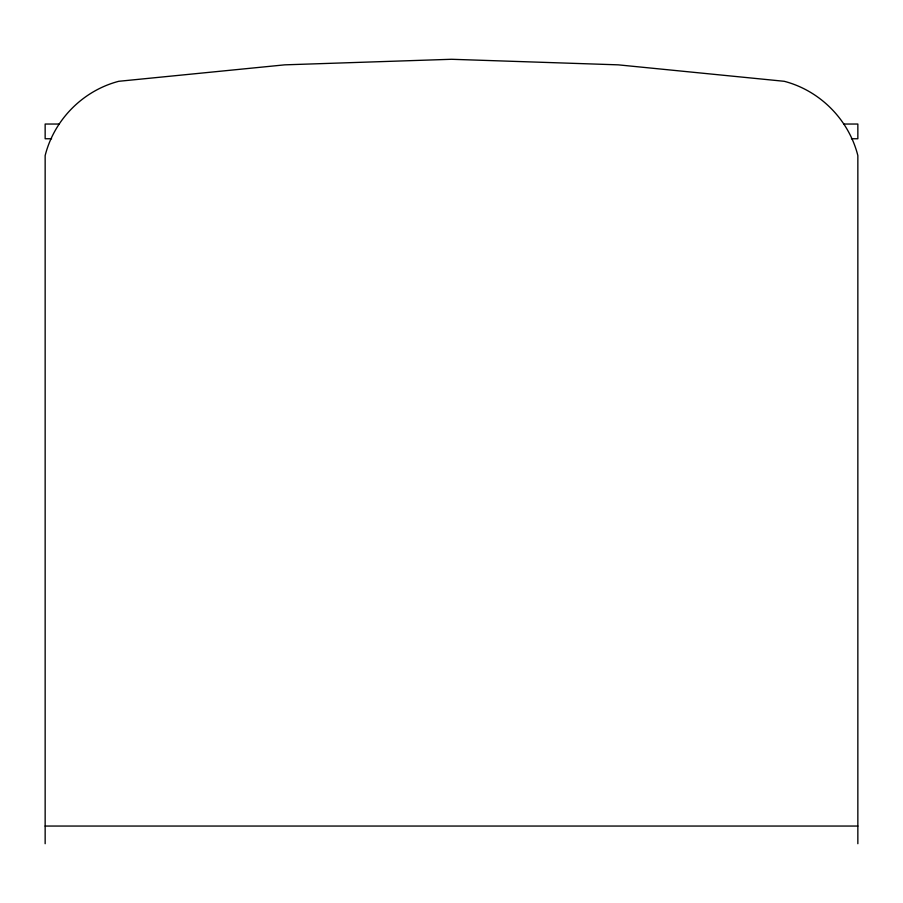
<?xml version="1.0" encoding="UTF-8"?>
<svg xmlns="http://www.w3.org/2000/svg" width="903" height="903" viewBox="0 0 903 903"><rect width="100%" height="100%" fill="white"/><g stroke="black" fill="none" stroke-linecap="round" stroke-linejoin="round"><path stroke-width="1.35" d="M59.417 124.038L45.15 124.038L45.15 138.757L51.584 138.757M843.583 124.038L857.85 124.038L857.85 138.757L851.416 138.757M45.15 826.053L857.85 826.053M857.85 843.718L857.85 155.576C848.831 119.67 820.059 90.627 784.233 81.293L618.228 64.847L451.5 59.282L284.772 64.847L118.767 81.293C82.941 90.627 54.169 119.67 45.15 155.576L45.15 843.718"/></g></svg>
